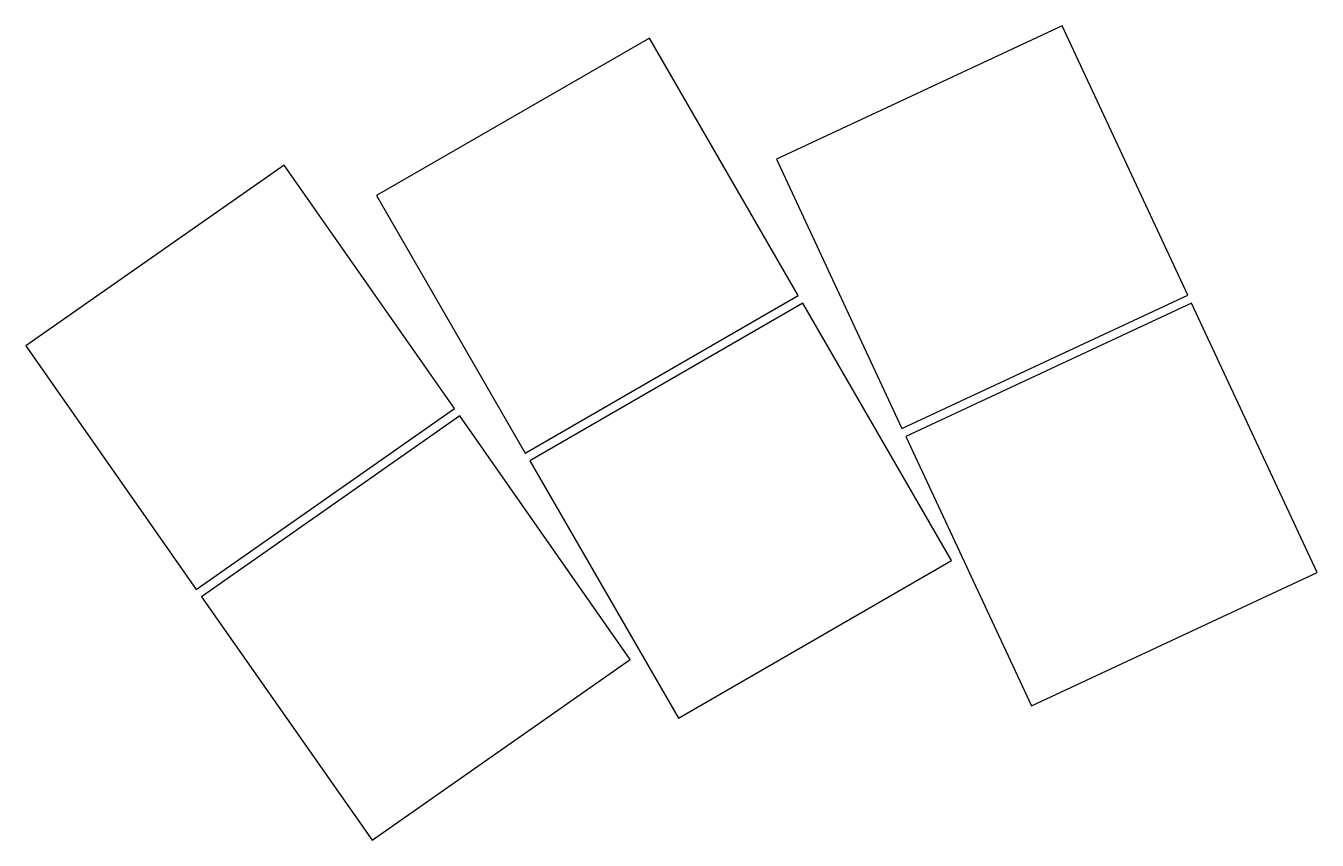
# Model space of a CAD drawing. Header units: millimetres. Extents: x -15.2 to 56.5, y 9.3 to 54.5.
import ezdxf

# ---------------------------------------------------------------- set-up
doc = ezdxf.new("R2010")
doc.units = ezdxf.units.MM

msp = doc.modelspace()

# ---------------------------------------------------------------- linework, layer by layer
for p, q in [((42.328, 54.521), (26.468, 47.126)), ((49.301, 39.567), (42.328, 54.521)), ((19.433, 53.842), (4.278, 45.092)), ((27.683, 39.552), (19.433, 53.842)), ((-0.857, 46.786), (-15.192, 36.749)), ((8.607, 33.27), (-0.857, 46.786)), ((26.468, 47.126), (33.441, 32.172)), ((4.278, 45.092), (12.528, 30.802)), ((12.528, 30.802), (27.683, 39.552)), ((33.441, 32.172), (49.301, 39.567)), ((27.933, 39.119), (12.778, 30.369)), ((36.183, 24.83), (27.933, 39.119)), ((49.513, 39.114), (33.652, 31.718)), ((56.486, 24.16), (49.513, 39.114)), ((-15.192, 36.749), (-5.728, 23.233)), ((-5.728, 23.233), (8.607, 33.27)), ((8.894, 32.861), (-5.441, 22.823)), ((18.358, 19.345), (8.894, 32.861)), ((33.652, 31.718), (40.625, 16.764)), ((12.778, 30.369), (21.028, 16.08)), ((21.028, 16.08), (36.183, 24.83)), ((40.625, 16.764), (56.486, 24.16)), ((-5.441, 22.823), (4.023, 9.307)), ((4.023, 9.307), (18.358, 19.345))]:
    msp.add_line(p, q)

doc.saveas('drawing.dxf')
